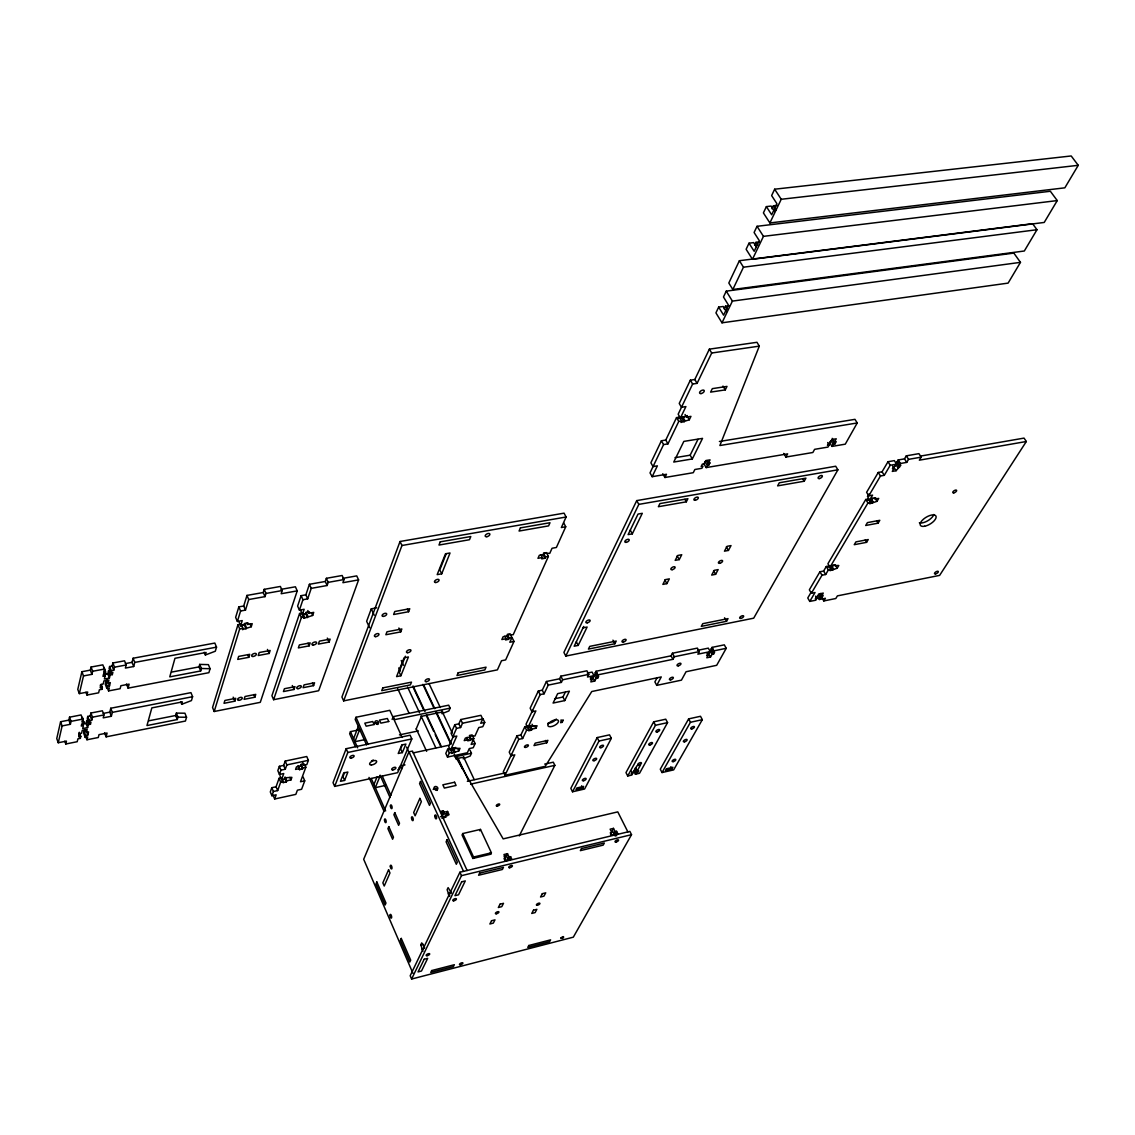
<?xml version="1.0" encoding="UTF-8"?>
<svg xmlns="http://www.w3.org/2000/svg" width="1135" height="1135" viewBox="0 0 1135 1135"><rect width="100%" height="100%" fill="white"/><g stroke="black" fill="none" stroke-linecap="round" stroke-linejoin="round"><path stroke-width="1.5" d="M83.919 723.506L82.373 717.49L83.919 723.506L81.777 723.917L81.266 726.059L83.408 725.634L82.699 728.542L87.608 727.578L88.317 724.669L86.771 720.526L88.885 720.101M105.697 673.722L104.122 667.564L105.697 673.722L103.526 674.119L102.973 676.375L105.144 675.963L104.079 673.168M83.919 721.647L81.919 722.03L82.628 719.108L81.067 714.937L69.533 717.192L68.852 720.115L60.595 721.732L56.75 738.587L58.268 742.744L66.454 741.112L65.787 743.992L77.208 741.708L77.904 738.842L80.344 738.36L80.798 736.445L79.266 732.302L78.812 734.217L80.344 738.36M58.268 742.744L62.127 725.918L60.595 721.732M105.725 671.764L103.682 672.133L104.448 669.054L102.831 664.855L91.07 667.039L90.332 670.132L81.904 671.707L77.776 689.413L79.351 693.613L87.707 692.024L86.984 695.046L98.631 692.818L99.369 689.81L101.866 689.328L102.363 687.313L101.299 684.533M62.127 725.918L70.384 724.286L71.079 721.363L69.533 717.192M79.351 693.613L83.493 675.921L81.904 671.707M83.493 675.921L91.935 674.346L92.673 671.267L91.07 667.039M85.224 737.381L85.692 735.466L87.806 735.054L86.26 730.912L84.146 731.337L83.692 733.253L85.224 737.381L87.665 736.899L86.955 739.765L98.291 737.509L99.015 734.643L107.087 733.04L106.108 736.856L185.431 721.037L186.537 717.249L184.92 713.206L176.379 713.106L175.698 715.49L177.301 719.533L146.968 725.563L151.835 707.885L182.423 701.898L181.714 704.31L191.446 700.579L192.595 696.706L190.95 692.648L110.762 708.24L109.783 712.142L111.344 716.27L103.214 717.859L103.938 714.937L102.377 710.794L90.928 713.021L90.204 715.958L91.765 720.101L89.31 720.583L88.828 722.541L90.97 722.115L90.445 724.258L88.317 724.669M87.608 727.578L86.061 723.435L86.771 720.526M90.204 715.958L87.75 716.44L87.282 718.384L88.828 722.541M87.806 735.054L88.573 731.876L86.459 732.302L87.168 729.408L82.259 730.372L81.564 733.267L79.436 733.692L78.684 736.856L80.798 736.445M91.765 720.101L92.488 717.178L90.928 713.021M105.144 675.963L104.392 679.014L109.4 678.077L110.152 675.013L108.549 670.828L110.705 670.416M106.832 688.377L107.343 686.363L109.499 685.951L107.896 681.78L105.739 682.192L105.243 684.206L106.832 688.377L109.329 687.909L108.577 690.917L120.126 688.718L120.892 685.71L129.12 684.135L128.085 688.136L208.883 672.686L210.074 668.714L208.4 664.642L199.717 664.401L198.994 666.898L200.668 670.969L169.768 676.857L174.96 658.3L206.13 652.455L205.378 654.994L215.309 651.22L216.53 647.149L214.827 643.063L133.121 658.243L132.057 662.343L133.689 666.515L125.389 668.075L126.169 664.996L124.538 660.811L112.876 662.982L112.11 666.061L113.727 670.26L111.216 670.728L110.719 672.771L112.89 672.36L112.322 674.616L110.152 675.013M109.4 678.077L107.797 673.892L108.549 670.828M112.11 666.061L109.598 666.529L109.102 668.586L110.719 672.771M109.499 685.951L110.322 682.632L108.165 683.043L108.917 680.007L103.923 680.943L103.171 683.979L101.015 684.391L100.192 687.725L102.363 687.313M113.727 670.26L114.493 667.181L112.876 662.982M111.344 716.27L112.337 712.369L110.762 708.24M133.689 666.515L134.753 662.414L133.121 658.243M177.301 719.533L177.996 717.15L176.379 713.106M200.668 670.969L201.406 668.487L199.717 664.401M297.228 590.867L281.168 593.733L282.189 590.555L280.388 586.455L264.214 589.335L263.207 592.527L246.962 595.421L243.713 606.005L238.832 606.885L235.64 617.369L237.385 621.469L242.237 620.575L240.634 625.768L243.869 625.186L244.28 623.839L247.827 623.186L247.402 624.534L252.225 623.654L251.246 626.747L242.493 629.627L242.904 628.279L241.159 624.193L237.939 624.789L212.557 707.488L214.189 711.503L260.284 702.338L297.228 590.867L295.412 586.795L280.969 589.363M237.385 621.469L240.592 610.999L238.832 606.885M214.189 711.503L239.684 628.875L237.939 624.789M240.592 610.999L245.472 610.119L248.735 599.535L246.962 595.421M246.025 628.974L244.28 624.888L244.692 623.541L247.898 622.959M248.735 599.535L264.994 596.627L266.001 593.435L264.214 589.335M234.832 701.175L235.754 698.309L224.9 700.451L224.006 703.317L234.832 701.175L233.172 697.174M248.778 657.321L249.728 654.327L238.662 656.413L237.726 659.421L248.778 657.321L247.629 654.625M254.836 697.231L255.772 694.365L245.004 696.493L244.082 699.344L254.836 697.231L253.715 694.577M269.179 653.448L270.158 650.454L259.177 652.54L258.212 655.533L269.179 653.448L267.449 649.419M342.784 578.368L356.731 575.885L358.589 579.886L342.898 582.695L344.018 579.531L342.16 575.502L326.369 578.311L325.277 581.475L309.401 584.298L305.868 594.825L301.115 595.676L297.625 606.104L299.427 610.148L304.166 609.282L302.421 614.432L305.57 613.865L306.024 612.517L309.486 611.893L309.032 613.226L313.728 612.361L312.678 615.44L304.066 618.277L300.633 610.403M299.427 610.148L302.917 599.734L301.115 595.676M304.066 618.277L304.52 616.943L302.733 612.914L299.583 613.496L271.918 695.741L273.606 699.699L318.665 690.733L358.589 579.886M302.733 612.914L302.279 614.248L305.726 613.609L306.18 612.276L307.968 616.305M273.606 699.699L301.371 617.525L299.583 613.496M302.917 599.734L307.684 598.869L311.231 588.356L309.401 584.298M311.231 588.356L327.121 585.518L328.214 582.354L326.369 578.311M294.022 689.484L295.001 686.632L284.403 688.732L283.424 691.57L294.022 689.484L292.305 685.54M309.146 645.858L310.181 642.878L299.37 644.921L298.349 647.915L309.146 645.858L307.982 643.205M281.948 777.674L279.082 778.284L276.075 786.782L271.79 787.704L270.3 791.918L271.889 795.72L276.16 794.798L274.656 798.997L295.852 794.372L297.398 790.187L301.612 789.279L304.733 780.852L303.13 777.049M302.846 762.72L303.939 765.274L306.791 764.664L308.38 760.336L306.748 756.52L285.211 761.06L283.679 765.401L279.352 766.309L277.834 770.637L279.437 774.467L283.75 773.545L281.608 779.546L284.459 778.936L285.084 777.007L286.687 780.823L286.29 781.93L283.154 782.597L282.09 780.057M271.889 795.72L273.379 791.521L271.79 787.704M279.437 774.467L280.969 770.154L279.352 766.309M313.572 685.625L314.579 682.773L304.052 684.859L303.059 687.697L313.572 685.625L312.423 683M329.093 642.069L330.143 639.104L319.417 641.133L318.368 644.112L329.093 642.069L327.306 638.111M273.379 791.521L277.664 790.584L280.685 782.1L279.082 778.284M280.969 770.154L285.282 769.232L286.843 764.905L285.211 761.06M283.154 782.597L282.473 778.95M286.687 780.823L290.971 779.901L291.894 777.347L284.871 777.816M299.839 768.523L295.554 769.445L296.49 766.849L300.789 765.941L301.357 764.039L302.577 768.977L299.441 769.644L298.76 765.983M303.939 765.274L304.35 764.153L301.201 764.82M304.748 764.706L305.84 767.246L300.491 781.76L304.733 780.852M376.692 607.835L371.273 608.842L366.633 621.313L369.599 627.726M563.712 522.923L565.741 526.753L561.371 527.534L566.095 517.007L564.052 513.162L400.031 541.494L341.933 697.018L343.65 700.877L497.414 669.863L501.514 660.74L505.657 659.917L513.999 641.431L512.126 637.686M343.65 700.877L401.96 545.495L400.031 541.494M358.859 729.89L350.46 731.635L349.651 733.735L355.383 746.674M402.173 737.452L389.787 710.326L355.993 717.263L355.184 719.391L366.562 744.9M346.161 748.703L333.037 782.653L334.669 786.399L397.647 772.68L411.821 738.928L410.104 735.21L346.161 748.703L347.821 752.477L334.669 786.399M353.581 738.672L358.334 726.457M359.682 729.493L354.929 741.694L365.286 739.523M344.614 772.481L342.969 776.681L344.6 780.426L340.443 781.32L343.721 772.935L347.892 772.027L344.6 780.426M400.712 631.897L401.861 628.96L386.978 631.784L385.843 634.735L400.712 631.897L398.882 628.01M408.614 611.722L409.778 608.715L394.767 611.51L393.604 614.517L408.614 611.722L407.366 609.112M759.315 346.132L711.702 353.013L697.089 383.36L692.62 384.041L678.163 414.204L680.39 418.035L685.895 406.6L681.468 407.281L679.227 403.436L690.335 380.182L694.804 379.516L709.361 349.154L756.96 342.302L759.315 346.132L719.874 445.53L857.237 422.958L854.953 419.34L719.406 441.487M376.976 722.598L376.409 724.002L377.87 723.704M405.365 656.243L399.123 671.92L400.896 675.751L396.569 676.616L404.06 657.818L408.416 656.952L400.896 675.751M446.183 553.852L439.784 569.912L441.699 573.828L437.174 574.636L445.488 553.766L450.042 552.972L441.699 573.828M392.128 719.448L393.277 716.625L448.708 705.176L450.113 708.141L448.892 710.95L441.926 713.674L442.678 711.915L421.496 716.327L416.105 729.167M373.926 784.555L377.019 777.021M380.253 775.602L375.302 787.662L385.744 785.363M402.428 744.631L400.655 748.901L402.343 752.604L398.229 753.484L401.776 744.971L405.89 744.092L402.343 752.604M467.123 870.502L412.459 751.072L408.94 751.838L363.682 859.28L412.913 973.22M482.999 718.767L484.744 722.413L480.743 723.265L482.687 718.98L480.928 715.32L460.753 719.547L458.852 723.846L454.809 724.712L451.049 733.253L452.766 736.913L456.809 736.062L450.453 750.391L453.12 749.809L453.603 748.717L460.044 748.32L458.923 750.817L451.531 753.399L452.014 752.321L450.297 748.674L447.63 749.242L445.8 753.413L447.502 757.059L467.379 752.746L469.266 748.589L473.224 747.724L475.125 743.553L473.394 739.921M452.766 736.913L456.54 728.386L454.809 724.712M453.674 735.579L448.736 746.731L450.453 750.391M447.502 757.059L449.347 752.888L447.63 749.242M456.54 728.386L460.583 727.521L462.498 723.236L460.753 719.547M455.887 747.468L453.22 748.036L452.737 749.128L454.454 752.76M504.82 636.21L506.068 638.707L505.529 639.927L508.594 639.331L509.147 638.111L507.274 634.366L510.055 633.827L511.928 637.558L509.828 642.24L513.999 641.431M540.998 554.987L542.317 557.54L541.721 558.86L544.899 558.278L545.495 556.959L543.509 553.142L546.389 552.631L548.375 556.434L513.19 634.749L507.87 634.664L507.331 635.898L503.131 636.707L501.869 639.53L506.068 638.707M467.081 737.31L467.733 740.829L470.656 740.204L471.153 739.112L469.422 735.466L472.089 734.898L473.82 738.544L471.153 744.418L475.125 743.553M565.741 526.753L556.391 547.481L552.05 548.262L549.751 553.383L544.275 553.142L543.679 554.476L539.338 555.256L537.976 558.321L542.317 557.54M441.401 812.83L440.749 811.411L443.345 810.816L442.38 812.958L443.033 814.391L446.58 813.582L447.559 811.44L444.012 812.249L443.033 814.391M484.744 722.413L482.801 726.684L478.8 727.535L474.955 736.005L469.862 736.104L469.365 737.211L465.364 738.062L464.229 740.602L468.23 739.736M470.018 750.207L471.465 753.257L470.202 756.024L463.151 758.804M441.926 818.278L442.905 816.136L440.536 816.675M444.537 817.682L445.516 815.54L449.077 814.731L447.559 811.44M462.74 833.544L462.058 834.977L472.884 858.457L490.703 854.215L491.398 852.796L480.488 829.415L462.74 833.544L474.075 858.173M739.396 260.709L728.812 283.026L732.827 289.496L1024.323 251.005L1036.979 229.724L1032.595 223.694L739.396 260.709L743.468 267.193L732.827 289.496M718.668 307.103L715.93 312.877L722.002 322.808L1008.107 283.112L1020.464 262.355L1013.853 253.105L726.244 291.142L723.477 296.987L728.443 305.06L723.605 315.175L718.668 307.103L723.208 306.493L726.514 311.855M749.015 243.188L746.121 249.274L752.462 259.291L1044.228 222.446L1057.253 200.583L1050.357 191.262L757.031 226.305L754.094 232.491L759.287 240.62L754.179 251.303L749.015 243.188L753.654 242.606L756.236 246.678M766.38 206.613L763.401 212.898L769.885 222.942L1064.843 187.828L1078.25 165.313L1071.199 155.963L774.652 189.205L771.63 195.575L776.95 203.747L771.672 214.77L766.38 206.613L771.076 206.073L774.609 211.507M531.492 730.16L529.733 726.599L530.258 725.52L532.017 729.081L531.492 730.16L528.655 730.784L529.18 729.692L527.42 726.13L524.838 726.684L520.88 734.969L517.007 735.792L509.232 752.15L510.949 755.711L514.793 754.86L505.004 775.276L545.254 766.309L591.761 691.527L661.251 676.942L656.739 685.37L654.881 681.894L657.137 677.666M587.263 673.083L592.115 672.09L593.96 675.665L587.49 676.999L588.781 674.389L586.937 670.813L560.832 676.176L559.569 678.801L546.417 681.497L542.275 690.193L538.331 691.016L530.159 708.169L531.946 711.759L535.862 710.936L527.789 727.762L530.371 727.194L530.896 726.116L537.096 725.762L535.89 728.259L532.017 729.081M510.949 755.711L518.752 739.367L517.007 735.792M531.946 711.759L540.132 694.62L538.331 691.016M661.393 440.763L650.88 462.782L653.036 466.584L657.364 465.861L652.157 476.686L650.014 472.898L663.578 444.594L667.947 443.884L678.758 421.44L681.681 420.972L679.454 417.155L676.531 417.609L665.763 440.068L661.393 440.763L663.578 444.594M724.173 308.919L725.478 306.18L728.925 305.712M754.591 245.217L755.981 242.323L759.386 241.911M771.999 208.769L773.417 205.79L776.95 205.392M422.915 951.357L420.801 944.788L421.723 942.859L424.646 947.768M511.559 754.463L503.302 771.757L505.004 775.276M532.613 710.397L526.03 724.173L527.789 727.762M526.91 727.209L527.42 726.13M449.772 895.529L449.347 896.409L447.133 889.684L448.126 887.613L451.191 892.578L450.765 893.472M518.752 739.367L522.625 738.53L526.597 730.259L524.838 726.684M540.132 694.62L544.076 693.797L548.233 685.114L546.417 681.497M636.721 500.606L563.911 652.426L565.783 656.073L753.697 618.178L837.9 469.819L835.686 466.244L636.721 500.606L638.821 504.38L565.783 656.073M722.002 322.808L732.401 301.101L1020.464 262.355M752.462 259.291L763.458 236.35L1057.253 200.583M769.885 222.942L781.235 199.278L1078.25 165.313M459.916 872.233L410.189 975.745L411.608 979.037L573.317 937.169L631.528 834.679L629.882 831.402L459.916 872.233L461.463 875.653L411.608 979.037M479.807 830.834L480.488 829.415M679.454 417.155L678.744 418.616L687.058 415.963L689.285 419.78L680.972 422.447L681.681 420.972M583.702 626.449L574.168 646.212L578.197 645.404L587.107 627.045L583.049 627.839M472.884 858.457L473.565 857.038L491.398 852.796M685.058 414.516L686.547 417.07L687.271 415.58L680.39 418.035M632.308 533.861L642.282 513.318L638.04 514.07L628.109 534.613L632.308 533.861L630.265 530.116M548.233 685.114L561.385 682.39L562.662 679.78L588.781 674.389M689.285 419.78L690.945 416.375L686.547 417.07M662.769 473.721L664.911 477.495L666.472 474.274L652.157 476.686M554.618 698.777L562.946 697.032L565.244 692.322M564.748 700.593L569.373 691.187L557.668 693.641L553.085 703.047L564.748 700.593L562.946 697.032M546.701 742.801L547.907 740.361L535.195 743.141L534.003 745.582L546.701 742.801L545.538 740.46M674.97 457.689L690.151 455.192L697.982 439.344M725.265 389.887L726.982 386.411L712.326 388.638L710.623 392.114L725.265 389.887L722.981 386.07M692.322 458.951L702.537 438.38L683.837 441.401L673.764 462.044L692.322 458.951L690.151 455.192M562.165 722.342L563.315 720.03L561.782 720.356L560.633 722.683L562.165 722.342L560.974 719.987M590.909 676.928L592.144 679.298L590.838 681.894L594.712 681.085L596.017 678.503L597.691 678.148L598.656 676.247L596.967 676.588L597.847 674.857L672.942 659.322L674.332 656.739L699.288 651.589L697.387 648.113L672.431 653.235L671.04 655.831L596.003 671.282L595.123 673.027L597.691 678.148M590.299 678.063L592.867 677.524L594.173 674.928L595.847 674.587M506.451 855.79L507.501 853.676L509.09 857.038L508.026 859.138L506.451 855.79L504.096 856.357M504.493 859.989L505.543 857.89L503.968 854.527L507.501 853.676M614.844 643.758L616.206 641.062L589.76 646.368L588.427 649.078L614.844 643.758L612.943 640.154M686.32 501.826L687.895 498.705L659.917 503.585L658.385 506.707L686.32 501.826L684.916 499.343M506.621 860.997L508.196 857.861M519.262 835.913L554.859 765.345L553.298 762.195L544.701 764.11M708.41 463.094L710.042 459.874L705.814 460.569L703.97 463.86L706.14 467.592L710.24 462.796L708.41 463.094L706.949 460.597M510.239 859.507L511.772 859.138L510.608 856.67L509.544 858.784L508.026 859.138M666.869 583.631L669.324 578.878L665.323 579.63L662.883 584.397L666.869 583.631L664.869 579.999M679.241 559.612L681.738 554.731L677.708 555.483L675.197 560.364L679.241 559.612L677.198 555.951M597.209 737.566L570.82 788.343L572.522 791.776L584.596 789.009L611.325 738.332L609.538 734.856L597.209 737.566L598.982 741.042L572.522 791.776M582.737 788.101L583.617 786.427L576.85 787.974L575.984 789.648L582.737 788.101L581.602 785.817M715.603 574.324L718.143 569.6L714.213 570.337L711.688 575.076L715.603 574.324L713.574 570.735M728.415 550.432L731.011 545.595L727.053 546.332L724.456 551.17L728.415 550.432L726.343 546.829M783.689 453.39L785.902 457.05L787.619 453.872L706.14 467.592M633.67 770.849L635.401 774.226L639.53 773.29L667.564 722.626L665.748 719.193L653.661 721.846L625.981 772.609L627.712 775.985L631.855 775.049L632.692 773.517L631.528 771.261M627.712 775.985L655.477 725.279L667.564 722.626M699.288 651.589L697.869 654.171L710.24 651.618L708.325 648.142L697.514 650.369M635.401 774.226L638.707 770.693L637.161 771.034L640.523 764.933L636.962 765.742L633.614 771.857L631.145 773.871L632.692 773.517M710.51 657.009L711.943 654.441L713.546 654.115L711.631 650.653L710.028 650.993L708.609 653.547L710.51 657.009L706.821 657.775L708.24 655.207L706.977 652.909M713.546 654.115L714.596 652.228L712.993 652.568L711.077 649.106L712.028 647.39L724.314 644.85L726.23 648.312L716.682 665.309L686.051 671.736L681.44 680.149L656.739 685.37M726.528 621.299L728.017 618.618L702.764 623.683L701.302 626.364L726.528 621.299L724.556 617.795M804.218 481.226L805.921 478.147L779.291 482.786L777.631 485.865L804.218 481.226L802.757 478.814M710.24 651.618L706.651 655.548L708.24 655.207M613.964 833.728L615.127 831.629L613.496 828.38L612.332 830.465L613.964 833.728L615.425 833.374L616.603 831.288L617.795 833.672L616.333 834.026L615.17 836.126M610.587 834.537L611.751 832.452L610.119 829.174L613.496 828.38M712.993 652.568L713.943 650.852L726.23 648.312M831.998 446.41L833.175 444.296L834.906 444.012L832.65 440.394L830.919 440.678L829.742 442.792L831.998 446.41L845.277 444.168L857.237 422.958M827.67 442.551L829.16 444.977L827.997 447.077L814.604 449.332L812.873 452.496L785.902 457.05M832.21 438.351L834.466 441.983L836.24 438.805L832.225 439.472L827.429 445.26L829.16 444.977M834.906 444.012L836.197 441.685L834.466 441.983M688.633 718.895L660.286 769.204L662.031 772.552L673.665 769.885L702.324 719.661L700.494 716.284L688.633 718.895L690.449 722.286L662.031 772.552M671.963 768.962L672.913 767.303L666.387 768.792L665.451 770.452L671.963 768.962L670.799 766.735M872.304 498.293L875.709 497.811L874.957 499.088L878.731 498.407L876.986 501.329L869.708 503.784L870.46 502.521L868.275 499.017L865.764 499.471L827.912 563.755L829.983 567.216L832.437 566.734L833.147 565.542L838.822 565.5L837.19 568.238L830.111 570.664L830.82 569.472L828.749 566.024L826.294 566.507L823.613 571.061L819.924 571.77L809.34 589.817L811.369 593.264L815.029 592.527L809.766 601.422L807.751 597.989L811.241 592.059M892.592 466.031L894.082 468.386L892.436 468.67L896.593 464.158L894.352 460.626L887.996 461.732L882.065 471.791L878.249 472.472L866.601 492.32L868.786 495.825L872.574 495.144L869.68 500.038L867.495 496.534L868.942 494.094M811.369 593.264L821.995 575.232L825.67 574.509L828.366 569.954L830.82 569.472M868.786 495.825L880.476 475.991L884.293 475.324L890.223 465.265L896.593 464.158M828.053 567.216L828.749 566.024M867.537 500.28L868.275 499.017M829.983 567.216L867.949 502.975L870.46 502.521M872.943 498.322L872.191 499.584L869.68 500.038M896.097 470.727L900.85 465.222L899.204 465.506L896.962 461.988L898.608 461.704L893.869 467.209L896.097 470.727L892.294 471.394L894.082 468.386M896.962 461.988L898.154 459.973L904.496 458.866L906.297 455.844L918.924 453.645L921.194 457.15L919.364 460.172L1026.338 441.501L1024.025 438.11L920.556 456.071M815.54 596.145L816.888 598.429L815.838 600.202L809.766 601.422M817.313 596.074L819.342 599.507L820.392 597.734L821.967 597.421L823.13 595.464L821.683 595.761L820.321 593.477M821.683 595.761L823.258 593.094L819.626 593.818L815.313 598.755L816.888 598.429M899.204 465.506L900.41 463.491L906.737 462.385L908.553 459.349L921.194 457.15M822.449 598.656L823.797 600.94L825.372 598.287L819.342 599.507M866.558 542.346L868.232 539.551L855.932 541.877L854.258 544.687L866.558 542.346L865.14 540.047M878.093 523.164L879.795 520.312L867.41 522.625L865.707 525.477L878.093 523.164L876.66 520.866M1026.338 441.501L939.624 575.388L837.403 595.875L835.814 598.514L823.797 600.94M421.851 948.931L424.164 948.349M420.801 944.788L423.114 944.206M448.651 893.046L451.035 892.465M448.226 893.94L450.595 893.358M461.463 875.653L631.528 834.679M505.543 857.89L504.011 858.244L505.174 860.713L506.707 860.344M509.09 857.038L510.608 856.67M611.751 832.452L610.275 832.792L611.481 835.19L612.943 834.849M615.127 831.629L616.603 831.288M636.04 768.977L634.508 769.331L636.238 772.708M470.585 784.157L554.859 765.345M467.35 781.32L505.16 772.907M436.89 789.392L435.372 789.733L436.01 788.3L437.003 790.471A1.986 1.603 24.8 0 0 433.215 789.449M598.982 741.042L611.325 738.332M690.449 722.286L702.324 719.661M449.347 752.888L452.014 752.321M405.011 764.919L400.258 765.955L401.648 769.048M454.525 756.931L471.465 753.257M455.731 758.861L463.945 757.073M471.153 739.112L473.82 738.544M413.239 752.902L448.907 745.241M280.685 782.1L283.551 781.49M526.597 730.259L529.18 729.692M302.988 767.856L305.84 767.246M462.498 723.236L482.687 718.98M286.843 764.905L308.38 760.336M347.821 752.477L411.821 738.928M399.463 734.884L418.375 730.897M450.113 708.141L394.654 719.633L393.277 716.625M592.144 679.298L590.455 679.652L591.42 677.737L593.094 677.396M595.123 673.027L596.811 672.672M711.077 649.106L712.681 648.766M148.756 720.824L175.698 715.49M112.337 712.369L192.595 696.706M71.079 721.363L82.628 719.108M92.488 717.178L103.938 714.937M509.147 638.111L511.928 637.558M82.798 724.073L86.061 723.435M832.664 565.258L835.119 564.79L837.19 568.238M103.271 713.404L109.783 712.142M171.555 672.104L198.994 666.898M125.418 663.578L132.057 662.343M134.753 662.414L216.53 647.149M92.673 671.267L104.448 669.054M114.493 667.181L126.169 664.996M104.463 674.516L107.797 673.892M240.748 625.541L244.28 624.888M239.684 628.875L242.904 628.279M301.371 617.525L304.52 616.943M545.495 556.959L548.375 556.434M266.001 593.435L282.189 590.555M328.214 582.354L344.018 579.531M401.96 545.495L566.095 517.007M638.821 504.38L837.9 469.819M664.911 477.495L693.272 472.699L694.875 469.493L701.912 468.301L702.991 466.159L701.16 466.471L702.352 464.116L704.182 463.804M743.468 267.193L1036.979 229.724M177.996 717.15L186.537 717.249M201.406 668.487L210.074 668.714M774.652 189.205L781.235 199.278M773.417 205.79L776.07 209.876M906.297 455.844L908.553 459.349M757.031 226.305L763.458 236.35M904.496 458.866L906.737 462.385M898.154 459.973L900.41 463.491M897.303 463.917L899.53 467.421M755.981 242.323L757.698 245.032M895.657 464.201L897.884 467.719M887.996 461.732L890.223 465.265M882.065 471.791L884.293 475.324M878.249 472.472L880.476 475.991M874.801 497.839L876.986 501.329M873.226 502.01L871.042 498.52L870.29 499.783L872.475 503.273M830.919 440.678L833.175 444.296M865.764 499.471L867.949 502.975M726.244 291.142L732.401 301.101M725.478 306.18L727.124 308.862M709.361 349.154L711.702 353.013M831.444 565.5L833.516 568.947M830.749 566.691L832.806 570.139M826.294 566.507L828.366 569.954M823.613 571.061L825.67 574.509M819.924 571.77L821.995 575.232M694.804 379.516L697.089 383.36M821.967 597.421L819.938 593.988L818.363 594.3L820.392 597.734M690.335 380.182L692.62 384.041M682.674 416.644L684.902 420.475M681.965 418.12L684.192 421.936M709.049 465.151L706.864 461.406L705.048 461.718L707.218 465.449M676.531 417.609L678.758 421.44M454.156 754.307L503.16 838.878L617.78 811.88L627.91 831.955M665.763 440.068L667.947 443.884M712.028 647.39L713.943 650.852M710.028 650.993L711.943 654.441M672.431 653.235L674.332 656.739M671.04 655.831L672.942 659.322M653.661 721.846L655.477 725.279M542.913 554.462L544.899 558.278M596.003 671.282L597.847 674.857M594.173 674.928L596.017 678.503M576.31 641.757L578.197 645.404M592.867 677.524L594.712 681.085M635.416 767.657L637.771 772.367M560.832 676.176L562.662 679.78M559.569 678.801L561.385 682.39M615.425 833.374L616.631 835.771M542.275 690.193L544.076 693.797M506.721 635.586L508.594 639.331M534.713 725.875L535.89 728.259M532.045 724.215L533.223 726.584M520.88 734.969L522.625 738.53M469.507 737.778L470.656 740.204M458.852 723.846L460.583 727.521M428.973 683.483L440.295 707.502M441.799 710.709L452.354 733.139M463.662 757.158L474.217 779.589M457.788 748.391L458.923 750.817M423.511 684.589L434.79 708.651M436.294 711.858L451.347 743.936M453.22 748.036L454.936 751.682M458.114 758.364L468.656 780.823M422.858 684.391L434.123 708.424M435.627 711.631L450.652 743.68M457.419 758.095L462.683 769.317M401.223 660.485L403.464 665.266M413.126 686.008L425.015 711.531M426.505 714.724L441.373 746.631M412.771 686.434L423.993 710.524M426.235 715.348L433.726 731.408M435.216 734.629L440.451 745.865M490.121 852.981L490.703 854.215M371.273 608.842L374.238 615.227M398.726 667.947L400.201 671.14M407.621 687.115L419.496 712.681M420.972 715.873L435.812 747.823M397.747 688.732L408.855 712.808M416.261 728.854L426.632 751.327M446.58 813.582L447.587 815.781M443.345 810.816L444.012 812.249M445.516 815.54L446.183 816.973L443.558 817.569L442.905 816.136M408.94 751.838L463.52 871.368M406.543 747.029L409.465 753.413M325.277 581.475L327.121 585.518M305.868 594.825L307.684 598.869M311.472 612.758L312.678 615.44M355.993 717.263L368.109 744.376M382.353 776.283L390.908 795.408M307.826 610.545L309.032 613.226M380.069 775.177L390.029 797.494M305.726 613.609L307.514 617.639M350.46 731.635L357.639 747.823M371.273 778.567L385.63 810.943M369.003 777.404L384.041 811.369M263.207 592.527L264.994 596.627M243.713 606.005L245.472 610.119M250.083 624.023L251.246 626.747M244.692 623.541L246.437 627.627M300.945 765.16L302.577 768.977M238.889 621.682L240.634 625.768M297.81 765.827L299.441 769.644M289.893 777.361L290.971 779.901M283.679 765.401L285.282 769.232M284.686 778.113L286.29 781.93M280.005 775.73L281.608 779.546M276.075 786.782L277.664 790.584M273.081 795.195L274.656 798.997M204.243 652.27L205.378 654.994M180.635 701.6L181.714 704.31M126.467 683.994L128.085 688.136M109.598 666.529L111.216 670.728M111.244 671.821L112.322 674.616M106.562 678.858L108.165 683.043M105.739 682.192L107.343 686.363M106.974 686.746L108.577 690.917M100.263 685.143L101.866 689.328M90.332 670.132L91.935 674.346M104.562 732.742L106.108 736.856M85.934 692.251L86.984 695.046M87.75 716.44L89.31 720.583M89.41 721.491L90.445 724.258M85.437 729.535L86.459 732.302M84.146 731.337L85.692 735.466M85.423 735.636L86.955 739.765M68.852 720.115L70.384 724.286M64.78 741.226L65.787 743.992M374.295 723.633A1.873 1.49 21.8 0 1 377.771 724.499M399.009 767.487A1.901 1.532 23.2 0 1 397.775 769.828M373.287 759.982A3.816 1.745 -24.4 0 1 371.528 760.861M933.835 514.481A9.052 3.944 -31.2 0 1 927.579 520.866A9.052 3.944 -31.2 0 1 919.35 522.767M556.278 719.023A5.859 2.596 -26.5 0 1 547.964 723.179M560.903 938.007C563.783 940.064 565.216 933.935 560.903 938.007M382.793 687.895L381.715 690.662L410.388 684.902L411.508 682.135L382.793 687.895M440.238 541.849L438.975 545.055L469.493 539.721L470.798 536.529L440.238 541.849M548.29 723.917L547.879 724.783A5.874 2.596 -26.5 0 0 554.589 725.421A5.874 2.596 -26.5 0 0 557.271 719.831A5.874 2.596 -26.5 0 0 548.29 723.917M388.794 826.62L387.915 828.663L392.597 839.247L393.476 837.204L388.794 826.62M394.781 812.632L393.888 814.703L398.626 825.329L399.52 823.258L394.781 812.632M458.171 672.771L456.994 675.524L484.844 669.92L486.05 667.181L458.171 672.771M520.412 527.874L519.05 531.052L548.602 525.888L550.007 522.724L520.412 527.874M376.834 881.966L375.983 883.895L385.12 904.992L385.971 903.077L376.834 881.966M420.517 781.433L419.567 783.604L429.484 805.368L430.449 803.211L420.517 781.433M388.581 869.779L382.85 882.86L384.226 886.024L389.972 872.957L388.581 869.779M419.879 798.373L413.665 812.561L415.126 815.795L421.355 801.622L419.879 798.373M401.265 938.418L400.385 940.319L409.778 962.026L410.686 960.153L401.265 938.418M447.091 839.687L446.098 841.829L456.327 864.274L457.334 862.146L447.091 839.687M424.192 959.245L418.063 971.9L421.496 971.007L427.654 958.366L424.192 959.245M461.69 881.796L454.965 895.671L458.54 894.806L465.279 880.93L461.69 881.796M431.683 970.567L430.761 972.44L453.404 966.594L454.341 964.722L431.683 970.567M479.637 873.127L478.601 875.241L502.365 869.495L503.429 867.395L479.637 873.127M491.554 920.726L489.88 923.989L493.299 923.124L494.988 919.861L491.554 920.726M500.038 904.184L498.336 907.518L501.784 906.652L503.5 903.318L500.038 904.184M533.493 910.185L531.747 913.448L535.11 912.597L536.855 909.334L533.493 910.185M542.317 893.685L540.544 897.005L543.935 896.153L545.722 892.834L542.317 893.685M528.797 945.498L527.775 947.37L549.553 941.738L550.588 939.865L528.797 945.498M581.503 848.554L580.368 850.64L603.182 845.135L604.345 843.035L581.503 848.554M454.582 782.228L442.849 784.824L444.352 788.073L456.086 785.463L454.582 782.228M374.11 724.541L366.179 726.187L364.817 723.165L372.734 721.519L374.11 724.541M388.752 721.505L380.878 723.137L379.501 720.115L387.376 718.498L388.752 721.505M238.875 700.338A2.511 1.234 -23 0 0 242.28 698.025A2.511 1.234 -23 0 0 238.605 698.138A2.511 1.234 -23 0 0 238.875 700.338M252.892 656.484A2.568 1.291 -23.3 0 0 256.382 654.101A2.568 1.291 -23.3 0 0 252.651 654.186A2.568 1.291 -23.3 0 0 252.892 656.484M297.966 688.661A2.469 1.206 -23.8 0 0 301.357 686.363A2.469 1.206 -23.8 0 0 297.796 686.476A2.469 1.206 -23.8 0 0 297.966 688.661M313.189 645.049A2.525 1.263 -24.1 0 0 316.651 642.694A2.525 1.263 -24.1 0 0 313.019 642.75A2.525 1.263 -24.1 0 0 313.189 645.049M375.344 723.066A1.873 1.49 21.8 0 0 378.494 723.151A1.873 1.49 21.8 0 0 376.579 720.782A1.873 1.49 21.8 0 0 375.344 723.066M638.962 764.947A2.086 0.865 -27.1 0 0 641.459 762.876A2.086 0.865 -27.1 0 0 638.367 763.571A2.086 0.865 -27.1 0 0 638.962 764.947M649.958 744.957A2.1 0.88 -27.3 0 0 652.497 742.843A2.1 0.88 -27.3 0 0 649.376 743.538A2.1 0.88 -27.3 0 0 649.958 744.957M657.122 731.933A2.114 0.894 -27.5 0 0 659.676 729.791A2.114 0.894 -27.5 0 0 656.555 730.486A2.114 0.894 -27.5 0 0 657.122 731.933M673.31 761.613A2.057 0.851 -27.4 0 0 675.793 759.556A2.057 0.851 -27.4 0 0 672.771 760.251A2.057 0.851 -27.4 0 0 673.31 761.613M684.575 741.793A2.086 0.865 -27.6 0 0 687.101 739.694A2.086 0.865 -27.6 0 0 684.036 740.375A2.086 0.865 -27.6 0 0 684.575 741.793M691.896 728.883A2.1 0.88 -27.8 0 0 694.45 726.769A2.1 0.88 -27.8 0 0 691.371 727.45A2.1 0.88 -27.8 0 0 691.896 728.883M583.645 780.71A2.1 0.88 -26.5 0 0 586.128 778.624A2.1 0.88 -26.5 0 0 582.979 779.334A2.1 0.88 -26.5 0 0 583.645 780.71M594.13 760.691A2.114 0.894 -26.7 0 0 596.655 758.577A2.114 0.894 -26.7 0 0 593.477 759.287A2.114 0.894 -26.7 0 0 594.13 760.691M600.968 747.667A2.142 0.908 -26.9 0 0 603.508 745.525A2.142 0.908 -26.9 0 0 600.316 746.234A2.142 0.908 -26.9 0 0 600.968 747.667M371.4 764.976A3.816 1.745 -24.5 0 0 376.678 761.471A3.816 1.745 -24.5 0 0 371.287 761.769A3.816 1.745 -24.5 0 0 371.4 764.976M392.767 769.927A2.27 1.021 -24.7 0 0 395.902 767.856A2.27 1.021 -24.7 0 0 392.724 768.026A2.27 1.021 -24.7 0 0 392.767 769.927M350.942 758.095A2.327 1.064 -24.2 0 0 354.134 755.967A2.327 1.064 -24.2 0 0 350.843 756.137A2.327 1.064 -24.2 0 0 350.942 758.095M426.192 681.667A2.383 1.135 -25.4 0 0 429.498 679.468A2.383 1.135 -25.4 0 0 426.192 679.553A2.383 1.135 -25.4 0 0 426.192 681.667M486.872 536.685A2.554 1.305 -26.9 0 0 489.823 533.947A2.554 1.305 -26.9 0 0 485.908 534.628A2.554 1.305 -26.9 0 0 486.872 536.685M407.593 652.696A2.44 1.192 -25.3 0 0 410.969 650.412A2.44 1.192 -25.3 0 0 407.564 650.483A2.44 1.192 -25.3 0 0 407.593 652.696M435.585 582.51A2.525 1.277 -26 0 0 439.103 580.127A2.525 1.277 -26 0 0 435.613 580.127A2.525 1.277 -26 0 0 435.585 582.51M383.247 616.404A2.511 1.263 -25.1 0 0 386.723 614.049A2.511 1.263 -25.1 0 0 383.19 614.078A2.511 1.263 -25.1 0 0 383.247 616.404M375.572 636.636A2.483 1.234 -25 0 0 379.005 634.309A2.483 1.234 -25 0 0 375.501 634.366A2.483 1.234 -25 0 0 375.572 636.636M924.599 526.257A9.066 3.944 -31.1 0 0 936.134 516.666A9.066 3.944 -31.1 0 0 923.663 518.993A9.066 3.944 -31.1 0 0 924.599 526.257M953.826 492.86A2.213 0.965 -31.6 0 0 956.649 490.504A2.213 0.965 -31.6 0 0 953.627 491.058A2.213 0.965 -31.6 0 0 953.826 492.86M935.566 573.913A2.171 0.908 -30.7 0 0 938.333 571.643A2.171 0.908 -30.7 0 0 935.339 572.239A2.171 0.908 -30.7 0 0 935.566 573.913M701.061 393.575A2.625 1.362 -30.5 0 0 704.253 390.667A2.625 1.362 -30.5 0 0 700.423 391.249A2.625 1.362 -30.5 0 0 701.061 393.575M819.371 478.573A2.412 1.135 -30.7 0 0 822.364 475.976A2.412 1.135 -30.7 0 0 818.945 476.572A2.412 1.135 -30.7 0 0 819.371 478.573M695.329 500.251A2.454 1.192 -29.5 0 0 698.323 497.598A2.454 1.192 -29.5 0 0 694.719 498.222A2.454 1.192 -29.5 0 0 695.329 500.251M626.293 542.346A2.44 1.192 -28.4 0 0 629.201 539.749A2.44 1.192 -28.4 0 0 625.569 540.402A2.44 1.192 -28.4 0 0 626.293 542.346M587.32 622.803A2.341 1.092 -27.4 0 0 590.101 620.363A2.341 1.092 -27.4 0 0 586.582 621.044A2.341 1.092 -27.4 0 0 587.32 622.803M623.37 642.041A2.284 1.036 -27.7 0 0 626.094 639.686A2.284 1.036 -27.7 0 0 622.689 640.367A2.284 1.036 -27.7 0 0 623.37 642.041M740.914 618.405A2.242 0.993 -28.9 0 0 743.652 616.078A2.242 0.993 -28.9 0 0 740.417 616.716A2.242 0.993 -28.9 0 0 740.914 618.405M719.746 563.301A2.341 1.078 -29.2 0 0 722.598 560.832A2.341 1.078 -29.2 0 0 719.193 561.47A2.341 1.078 -29.2 0 0 719.746 563.301M672.246 569.671A2.369 1.107 -28.7 0 0 675.098 567.174A2.369 1.107 -28.7 0 0 671.622 567.812A2.369 1.107 -28.7 0 0 672.246 569.671M670.714 679.808A2.185 0.951 -27.9 0 0 673.339 677.581A2.185 0.951 -27.9 0 0 670.132 678.248A2.185 0.951 -27.9 0 0 670.714 679.808M678.29 665.834A2.199 0.965 -28 0 0 680.957 663.578A2.199 0.965 -28 0 0 677.723 664.245A2.199 0.965 -28 0 0 678.29 665.834M525.363 747.426A2.185 0.965 -26.1 0 0 528.428 745.425A2.185 0.965 -26.1 0 0 525.491 745.567A2.185 0.965 -26.1 0 0 525.363 747.426M497.116 806.105A1.859 0.78 -25.6 0 0 499.712 804.417A1.859 0.78 -25.6 0 0 497.201 804.587A1.859 0.78 -25.6 0 0 497.116 806.105M434.435 788.953A1.986 1.603 24.8 0 0 437.727 789.024A1.986 1.603 24.8 0 0 435.684 786.484A1.986 1.603 24.8 0 0 434.435 788.953M616.206 841.986A1.972 0.78 -26.6 0 0 618.547 840.056A1.972 0.78 -26.6 0 0 615.61 840.765A1.972 0.78 -26.6 0 0 616.206 841.986M509.601 867.722A2.015 0.809 -25.5 0 0 512.424 865.906A2.015 0.809 -25.5 0 0 509.7 866.147A2.015 0.809 -25.5 0 0 509.601 867.722M453.645 900.807A2 0.809 -24.9 0 0 456.44 899.005A2 0.809 -24.9 0 0 453.688 899.275A2 0.809 -24.9 0 0 453.645 900.807M427.03 955.698A1.944 0.752 -24.6 0 0 429.725 953.982A1.944 0.752 -24.6 0 0 427.044 954.28A1.944 0.752 -24.6 0 0 427.03 955.698M460.285 964.778A1.901 0.724 -24.8 0 0 462.938 963.104A1.901 0.724 -24.8 0 0 460.328 963.416A1.901 0.724 -24.8 0 0 460.285 964.778M537.21 905.248A1.929 0.752 -25.7 0 0 539.934 903.517A1.929 0.752 -25.7 0 0 537.337 903.786A1.929 0.752 -25.7 0 0 537.21 905.248M496.222 913.788A1.944 0.766 -25.3 0 0 498.946 912.058A1.944 0.766 -25.3 0 0 496.307 912.327A1.944 0.766 -25.3 0 0 496.222 913.788M390.014 915.363A1.915 0.709 76.8 0 0 391.22 918.144A1.915 0.709 76.8 0 0 391.277 915.321A1.915 0.709 76.8 0 0 390.014 915.363M434.833 816.022A2.015 0.795 77.4 0 0 436.138 818.888A2.015 0.795 77.4 0 0 436.209 815.838A2.015 0.795 77.4 0 0 434.833 816.022M390.341 866.189A1.915 0.724 77.2 0 0 391.561 868.956A1.915 0.724 77.2 0 0 391.603 866.076A1.915 0.724 77.2 0 0 390.341 866.189M411.523 817.853A1.972 0.766 77.5 0 0 412.785 820.662A1.972 0.766 77.5 0 0 412.856 817.682A1.972 0.766 77.5 0 0 411.523 817.853M390.44 805.935A1.929 0.738 77.7 0 0 391.66 808.673A1.929 0.738 77.7 0 0 391.717 805.751A1.929 0.738 77.7 0 0 390.44 805.935M384.51 819.938A1.915 0.724 77.6 0 0 385.716 822.676A1.915 0.724 77.6 0 0 385.758 819.768A1.915 0.724 77.6 0 0 384.51 819.938"/></g></svg>
